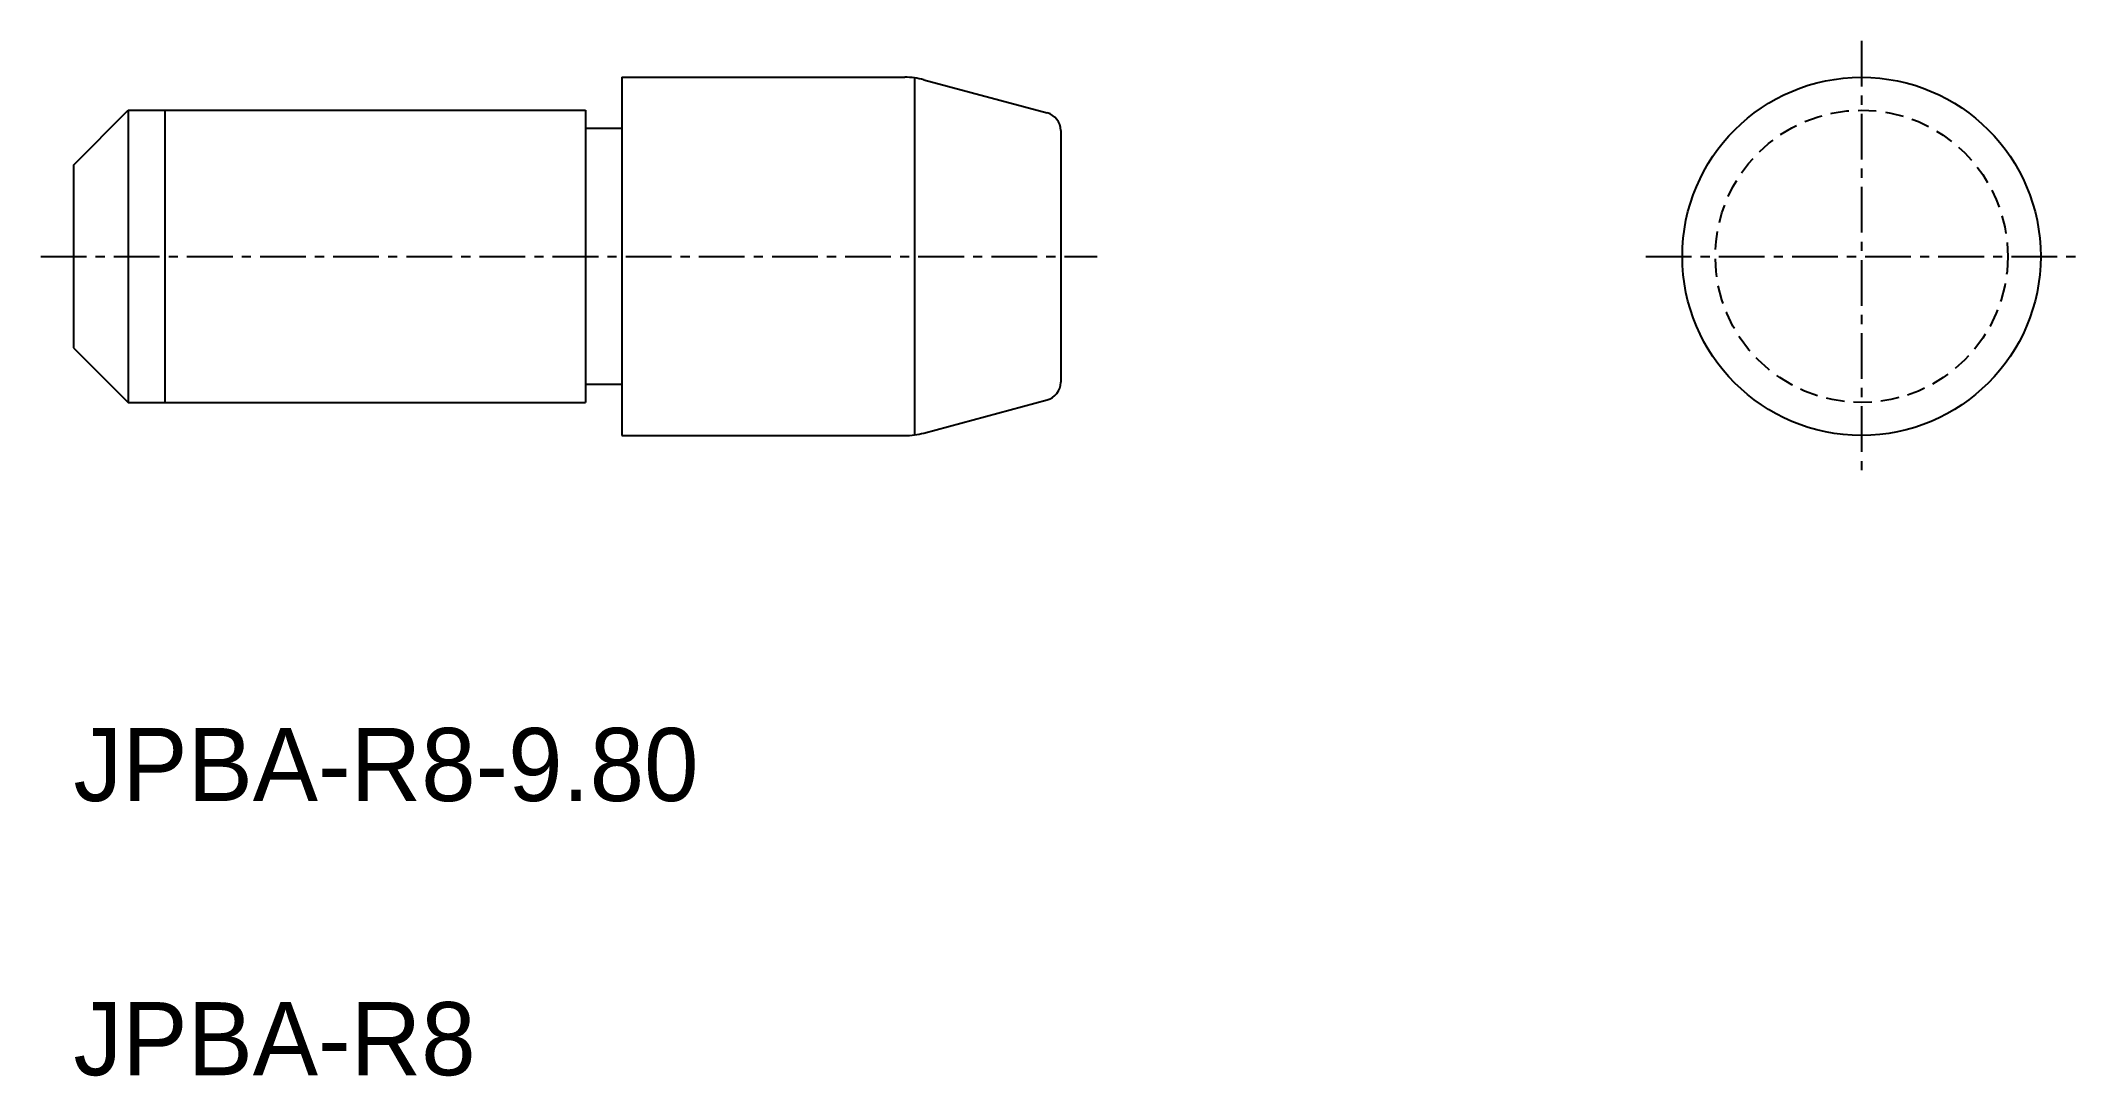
# Model space of a CAD drawing. Extents: x -1693.5 to -1637.8, y -568 to -539.7.
import ezdxf

# ---------------------------------------------------------------- set-up
doc = ezdxf.new("R2010")
doc.units = 0
doc.linetypes.add('CENTER', pattern=[2, 1.25, -0.25, 0.25, -0.25])
doc.linetypes.add('DASHED', pattern=[0.75, 0.5, -0.25])
doc.layers.get('0').update_dxf_attribs({"linetype": 'CONTINUOUS'})
doc.layers.add('CENTER', color=1, linetype='CENTER')

msp = doc.modelspace()

# ---------------------------------------------------------------- linework, layer by layer
at = {"color": 7, "linetype": 'CONTINUOUS'}
for p, q in [((-1677.635, -540.68), (-1669.898, -540.68)), ((-1677.635, -540.68), (-1677.635, -550.48)), ((-1669.635, -540.697), (-1669.635, -550.463)), ((-1669.38, -540.748), (-1666.005, -541.653)), ((-1692.635, -543.08), (-1691.135, -541.58)), ((-1691.135, -541.58), (-1678.635, -541.58)), ((-1691.135, -541.58), (-1691.135, -549.58)), ((-1678.635, -541.58), (-1678.635, -549.58)), ((-1677.635, -542.08), (-1678.635, -542.08)), ((-1665.635, -542.136), (-1665.635, -549.025)), ((-1692.635, -543.08), (-1692.635, -548.08)), ((-1692.635, -548.08), (-1691.135, -549.58)), ((-1677.635, -549.08), (-1678.635, -549.08)), ((-1691.135, -549.58), (-1678.635, -549.58)), ((-1669.38, -550.412), (-1666.005, -549.508)), ((-1677.635, -550.48), (-1669.898, -550.48))]:
    msp.add_line(p, q, dxfattribs=at)
at = {"color": 3, "linetype": 'CONTINUOUS'}
msp.add_line((-1690.135, -541.58), (-1690.135, -549.58), dxfattribs=at)
at = {"color": 7, "linetype": 'CONTINUOUS'}
msp.add_circle((-1643.735, -545.58), 4.9, dxfattribs=at)
at = {"color": 3, "linetype": 'DASHED'}
msp.add_circle((-1643.735, -545.58), 4, dxfattribs=at)
at = {"color": 7, "linetype": 'CONTINUOUS'}
for centre, radius, start, end in [((-1669.898, -542.68), 2, 75, 90), ((-1666.135, -542.136), 0.5, 360, 75), ((-1666.135, -549.025), 0.5, 285, 360), ((-1669.898, -548.48), 2, 270, 285)]:
    msp.add_arc(centre, radius, start, end, dxfattribs=at)
at = {"layer": 'CENTER', "color": 1, "linetype": 'CENTER'}
for p, q in [((-1643.735, -539.68), (-1643.735, -551.48)), ((-1693.53, -545.58), (-1664.635, -545.58)), ((-1649.635, -545.58), (-1637.835, -545.58))]:
    msp.add_line(p, q, dxfattribs=at)

# ---------------------------------------------------------------- texts
at = {"color": 7, "linetype": 'CONTINUOUS'}
for s, p in [('JPBA-R8-9.80', (-1692.635, -560.48)), ('JPBA-R8', (-1692.635, -567.98))]:
    msp.add_text(s, height=2, dxfattribs=at).set_placement(p)

doc.saveas('drawing.dxf')
